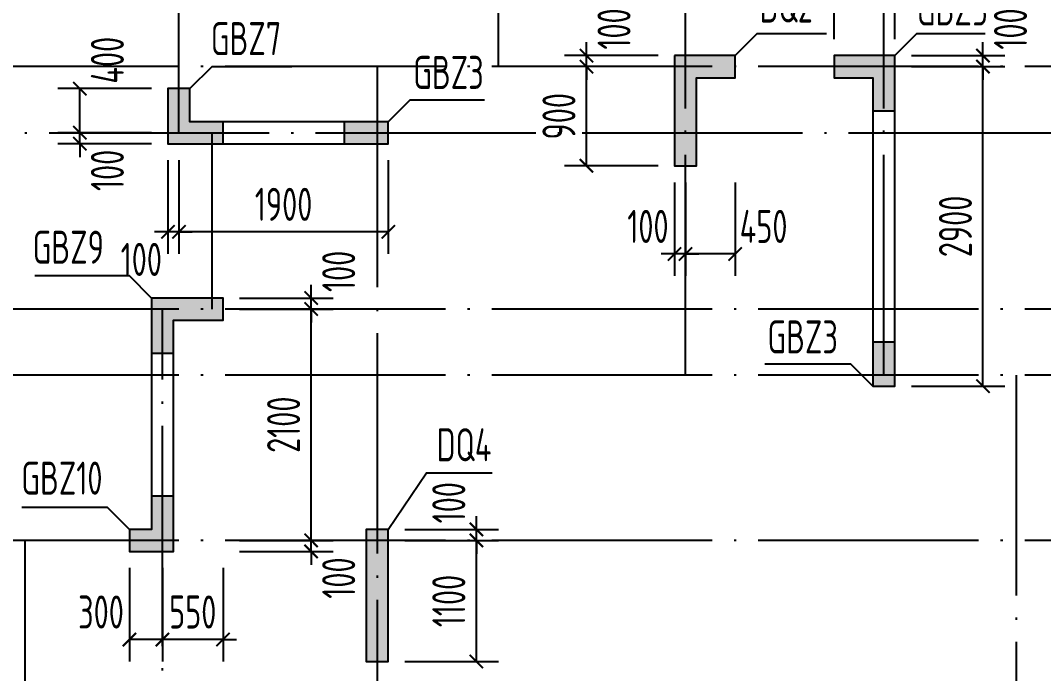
# Model space of a CAD drawing. Extents: x -1307975 to -76406, y -96289 to 379359.
# Drawn here: x -933502 to -924213, y 147894 to 153822 of the extents above; entities that cross this region are included whole.
import ezdxf
from ezdxf.enums import TextEntityAlignment as Align

# ---------------------------------------------------------------- set-up
doc = ezdxf.new("R2010")
doc.units = 0
doc.header["$LTSCALE"] = 1000
doc.linetypes.add('DOTE', pattern=[2.42, 2, -0.2, 0.02, -0.2])
doc.layers.get('0').update_dxf_attribs({"linetype": 'CONTINUOUS'})
doc.layers.get('DEFPOINTS').update_dxf_attribs({"linetype": 'CONTINUOUS'})
for name, color, linetype in [('A-DOTE', 10, 'DOTE'), ('S-Q墙实线', 6, 'CONTINUOUS'), ('S-Q墙标注', 3, 'CONTINUOUS'), ('S-X详图填充', 252, 'CONTINUOUS'), ('S-X详图实线', 4, 'CONTINUOUS'), ('S-Z柱编号', 6, 'CONTINUOUS')]:
    doc.layers.add(name, color=color, linetype=linetype)
doc.styles.add('TSSD_REIN', font='tssdeng.shx', dxfattribs={"width": 0.7, "height": 300, "bigfont": 'tssdchn.shx'})
doc.styles.add('结构文字', font='zstxt.shx', dxfattribs={"width": 0.7, "bigfont": 'zshz.shx'})
doc.dimstyles.new('STRUCK', dxfattribs={"dimtxt": 400, "dimasz": 121, "dimexe": 200, "dimexo": 150, "dimgap": 115, "dimtad": 1, "dimdec": 0, "dimdsep": 46, "dimtxsty": '结构文字', "dimblk": 'ARCHTICK', "dimcen": 400, "dimclrd": 3, "dimclre": 3, "dimclrt": 7, "dimadec": 0, "dimazin": 0, "dimtfac": 1, "dimtdec": 0, "dimtix": 1, "dimtmove": 2, "dimatfit": 3, "dimldrblk": '_DIMX', "dimfxl": 1, "dimtolj": 1, "dimtzin": 0, "dimarcsym": 0})

# ---------------------------------------------------------------- blocks, each defined once
blk = doc.blocks.new('20210726.16395156')
at = {"layer": 'A-DOTE'}
for p, q in [((43500, 13100.3), (43500, 18249.9)), ((46400, 13700), (46400, 18249.9)), ((48100, 10900), (48100, 18249.9)), ((49900, 10900), (49900, 18249.9)), ((55600, 13700), (3600, 13700)), ((45299.8, 13700), (45300, 3600)), ((3600, 13100.3), (55600, 13100.3)), ((43800, 11500), (43800, 13100)), ((55600, 11500), (3600, 11500)), ((43350, 3600.2), (43350, 11500)), ((55600, 10900), (3600, 10900)), ((51100, 10900), (51100, 3600)), ((55600, 9400), (3600, 9400)), ((42100, 9400), (42100, 3600))]:
    blk.add_line(p, q, dxfattribs=at)
blk = doc.blocks.new('_ArchTick')
at = {"color": 0, "linetype": 'ByBlock', "const_width": 0.15}
blk.add_lwpolyline([(-0.5, -0.5), (0.5, 0.5)], dxfattribs=at)
blk = doc.blocks.new('*D1490')
at = {"layer": 'DEFPOINTS', "color": 0, "transparency": 16777216}
for p in [(-925563, 153402.3), (-924763, 153402.3), (-925563, 150502.3)]:
    blk.add_point(p, dxfattribs=at)
at = {"layer": 'S-Q墙标注', "color": 3, "lineweight": -2, "transparency": 16777216}
for p, q in [((-925413, 153402.3), (-924563, 153402.3)), ((-924763, 150502.3), (-924763, 153402.3)), ((-925413, 150502.3), (-924563, 150502.3))]:
    blk.add_line(p, q, dxfattribs=at)
at = {"layer": 'S-Q墙标注', "color": 3, "lineweight": -2, "transparency": 16777216, "xscale": 121, "yscale": 121, "zscale": 121}
for p, rotation in [((-924763, 153402.3), 90), ((-924763, 150502.3), 270)]:
    blk.add_blockref('_ArchTick', p, dxfattribs=dict(at, rotation=rotation))
at = {"layer": 'S-Q墙标注', "color": 7, "transparency": 16777216, "insert": (-925013, 151952.3), "char_height": 300, "attachment_point": 5, "rotation": 90, "style": 'TSSD_REIN'}
blk.add_mtext('\\A1;2900', dxfattribs=at)
blk = doc.blocks.new('_DIMX')
blk.add_line((-150, 0), (150, 0))
at = {"const_width": 50}
blk.add_lwpolyline([(-70, -70), (70, 70)], dxfattribs=at)
blk = doc.blocks.new('*D1491')
at = {"layer": 'DEFPOINTS', "color": 0, "transparency": 16777216}
for p in [(-925563, 153502.3), (-924763, 153502.3), (-925563, 153402.3)]:
    blk.add_point(p, dxfattribs=at)
at = {"layer": 'S-Q墙标注', "color": 3, "lineweight": -2, "transparency": 16777216}
for p, q in [((-924763, 153502.3), (-924763, 153623.3)), ((-925413, 153502.3), (-924563, 153502.3)), ((-924763, 153402.3), (-924763, 153502.3)), ((-925413, 153402.3), (-924563, 153402.3)), ((-924763, 153402.3), (-924763, 153281.3))]:
    blk.add_line(p, q, dxfattribs=at)
at = {"layer": 'S-Q墙标注', "color": 3, "lineweight": -2, "transparency": 16777216, "xscale": 121, "yscale": 121, "zscale": 121}
for p, rotation in [((-924763, 153502.3), 270), ((-924763, 153402.3), 90)]:
    blk.add_blockref('_ArchTick', p, dxfattribs=dict(at, rotation=rotation))
at = {"layer": 'S-Q墙标注', "color": 7, "transparency": 16777216, "insert": (-924513, 153744.2), "char_height": 300, "attachment_point": 5, "rotation": 90, "style": 'TSSD_REIN'}
blk.add_mtext('\\A1;100', dxfattribs=at)
blk = doc.blocks.new('*D1492')
at = {"layer": 'DEFPOINTS', "color": 0, "transparency": 16777216}
for p in [(-925663, 154302.3), (-925663, 153502.3), (-925563, 153502.3)]:
    blk.add_point(p, dxfattribs=at)
at = {"layer": 'S-Q墙标注', "color": 3, "lineweight": -2, "transparency": 16777216}
for p, q in [((-925663, 153652.3), (-925663, 154502.3)), ((-925563, 153652.3), (-925563, 154502.3)), ((-925663, 154302.3), (-925784, 154302.3)), ((-925563, 154302.3), (-925663, 154302.3)), ((-925563, 154302.3), (-925442, 154302.3))]:
    blk.add_line(p, q, dxfattribs=at)
at = {"layer": 'S-Q墙标注', "color": 3, "lineweight": -2, "transparency": 16777216, "xscale": 121, "yscale": 121, "zscale": 121}
blk.add_blockref('_ArchTick', (-925663, 154302.3), dxfattribs=at)
at = {"layer": 'S-Q墙标注', "color": 3, "lineweight": -2, "transparency": 16777216, "xscale": 121, "yscale": 121, "zscale": 121, "rotation": 180}
blk.add_blockref('_ArchTick', (-925563, 154302.3), dxfattribs=at)
at = {"layer": 'S-Q墙标注', "color": 7, "transparency": 16777216, "insert": (-925321.1, 154552.3), "char_height": 300, "attachment_point": 5, "style": 'TSSD_REIN'}
blk.add_mtext('\\A1;100', dxfattribs=at)
blk = doc.blocks.new('*D1493')
at = {"layer": 'DEFPOINTS', "color": 0, "transparency": 16777216}
for p in [(-926113, 154302.3), (-926113, 153502.3), (-925663, 153502.3)]:
    blk.add_point(p, dxfattribs=at)
at = {"layer": 'S-Q墙标注', "color": 3, "lineweight": -2, "transparency": 16777216}
for p, q in [((-926113, 153652.3), (-926113, 154502.3)), ((-925663, 153652.3), (-925663, 154502.3)), ((-925663, 154302.3), (-926113, 154302.3))]:
    blk.add_line(p, q, dxfattribs=at)
at = {"layer": 'S-Q墙标注', "color": 3, "lineweight": -2, "transparency": 16777216, "xscale": 121, "yscale": 121, "zscale": 121, "rotation": 180}
blk.add_blockref('_ArchTick', (-926113, 154302.3), dxfattribs=at)
at = {"layer": 'S-Q墙标注', "color": 3, "lineweight": -2, "transparency": 16777216, "xscale": 121, "yscale": 121, "zscale": 121}
blk.add_blockref('_ArchTick', (-925663, 154302.3), dxfattribs=at)
at = {"layer": 'S-Q墙标注', "color": 7, "transparency": 16777216, "insert": (-926371.1, 154552.3), "char_height": 300, "attachment_point": 5, "style": 'TSSD_REIN'}
blk.add_mtext('\\A1;450', dxfattribs=at)
blk = doc.blocks.new('*D1494')
at = {"layer": 'DEFPOINTS', "color": 0, "transparency": 16777216}
for p in [(-928363, 153402.3), (-927563, 153402.3), (-927563, 152502.3)]:
    blk.add_point(p, dxfattribs=at)
at = {"layer": 'S-Q墙标注', "color": 3, "lineweight": -2, "transparency": 16777216}
for p, q in [((-927713, 153402.3), (-928563, 153402.3)), ((-928363, 152502.3), (-928363, 153402.3)), ((-927713, 152502.3), (-928563, 152502.3))]:
    blk.add_line(p, q, dxfattribs=at)
at = {"layer": 'S-Q墙标注', "color": 3, "lineweight": -2, "transparency": 16777216, "xscale": 121, "yscale": 121, "zscale": 121}
for p, rotation in [((-928363, 153402.3), 90), ((-928363, 152502.3), 270)]:
    blk.add_blockref('_ArchTick', p, dxfattribs=dict(at, rotation=rotation))
at = {"layer": 'S-Q墙标注', "color": 7, "transparency": 16777216, "insert": (-928613, 152952.3), "char_height": 300, "attachment_point": 5, "rotation": 90, "style": 'TSSD_REIN'}
blk.add_mtext('\\A1;900', dxfattribs=at)
blk = doc.blocks.new('*D1495')
at = {"layer": 'DEFPOINTS', "color": 0, "transparency": 16777216}
for p in [(-928363, 153502.3), (-927563, 153502.3), (-927563, 153402.3)]:
    blk.add_point(p, dxfattribs=at)
at = {"layer": 'S-Q墙标注', "color": 3, "lineweight": -2, "transparency": 16777216}
for p, q in [((-928363, 153502.3), (-928363, 153623.3)), ((-927713, 153502.3), (-928563, 153502.3)), ((-928363, 153402.3), (-928363, 153502.3)), ((-927713, 153402.3), (-928563, 153402.3)), ((-928363, 153402.3), (-928363, 153281.3))]:
    blk.add_line(p, q, dxfattribs=at)
at = {"layer": 'S-Q墙标注', "color": 3, "lineweight": -2, "transparency": 16777216, "xscale": 121, "yscale": 121, "zscale": 121}
for p, rotation in [((-928363, 153502.3), 270), ((-928363, 153402.3), 90)]:
    blk.add_blockref('_ArchTick', p, dxfattribs=dict(at, rotation=rotation))
at = {"layer": 'S-Q墙标注', "color": 7, "transparency": 16777216, "insert": (-928113, 153744.2), "char_height": 300, "attachment_point": 5, "rotation": 90, "style": 'TSSD_REIN'}
blk.add_mtext('\\A1;100', dxfattribs=at)
blk = doc.blocks.new('*D1496')
at = {"layer": 'DEFPOINTS', "color": 0, "transparency": 16777216}
for p in [(-927463, 152502.3), (-927013.1, 152502.3), (-927463, 151702.3)]:
    blk.add_point(p, dxfattribs=at)
at = {"layer": 'S-Q墙标注', "color": 3, "lineweight": -2, "transparency": 16777216}
for p, q in [((-927463, 152352.3), (-927463, 151502.3)), ((-927013.1, 152352.3), (-927013.1, 151502.3)), ((-927013.1, 151702.3), (-927463, 151702.3))]:
    blk.add_line(p, q, dxfattribs=at)
at = {"layer": 'S-Q墙标注', "color": 3, "lineweight": -2, "transparency": 16777216, "xscale": 121, "yscale": 121, "zscale": 121, "rotation": 180}
blk.add_blockref('_ArchTick', (-927463, 151702.3), dxfattribs=at)
at = {"layer": 'S-Q墙标注', "color": 3, "lineweight": -2, "transparency": 16777216, "xscale": 121, "yscale": 121, "zscale": 121}
blk.add_blockref('_ArchTick', (-927013.1, 151702.3), dxfattribs=at)
at = {"layer": 'S-Q墙标注', "color": 7, "transparency": 16777216, "insert": (-926755, 151952.3), "char_height": 300, "attachment_point": 5, "style": 'TSSD_REIN'}
blk.add_mtext('\\A1;450', dxfattribs=at)
blk = doc.blocks.new('*D1497')
at = {"layer": 'DEFPOINTS', "color": 0, "transparency": 16777216}
for p in [(-927563, 152502.3), (-927463, 152502.3), (-927563, 151702.3)]:
    blk.add_point(p, dxfattribs=at)
at = {"layer": 'S-Q墙标注', "color": 3, "lineweight": -2, "transparency": 16777216}
for p, q in [((-927563, 152352.3), (-927563, 151502.3)), ((-927463, 152352.3), (-927463, 151502.3)), ((-927563, 151702.3), (-927684, 151702.3)), ((-927463, 151702.3), (-927563, 151702.3)), ((-927463, 151702.3), (-927342, 151702.3))]:
    blk.add_line(p, q, dxfattribs=at)
at = {"layer": 'S-Q墙标注', "color": 3, "lineweight": -2, "transparency": 16777216, "xscale": 121, "yscale": 121, "zscale": 121}
blk.add_blockref('_ArchTick', (-927563, 151702.3), dxfattribs=at)
at = {"layer": 'S-Q墙标注', "color": 3, "lineweight": -2, "transparency": 16777216, "xscale": 121, "yscale": 121, "zscale": 121, "rotation": 180}
blk.add_blockref('_ArchTick', (-927463, 151702.3), dxfattribs=at)
at = {"layer": 'S-Q墙标注', "color": 7, "transparency": 16777216, "insert": (-927804.9, 151952.3), "char_height": 300, "attachment_point": 5, "style": 'TSSD_REIN'}
blk.add_mtext('\\A1;100', dxfattribs=at)
blk = doc.blocks.new('*D1498')
at = {"layer": 'DEFPOINTS', "color": 0, "transparency": 16777216}
for p in [(-932963, 152802.6), (-932163, 152802.6), (-932163, 152702.6)]:
    blk.add_point(p, dxfattribs=at)
at = {"layer": 'S-Q墙标注', "color": 3, "lineweight": -2, "transparency": 16777216}
for p, q in [((-932963, 152802.6), (-932963, 152923.6)), ((-932313, 152802.6), (-933163, 152802.6)), ((-932963, 152702.6), (-932963, 152802.6)), ((-932313, 152702.6), (-933163, 152702.6)), ((-932963, 152702.6), (-932963, 152581.6))]:
    blk.add_line(p, q, dxfattribs=at)
at = {"layer": 'S-Q墙标注', "color": 3, "lineweight": -2, "transparency": 16777216, "xscale": 121, "yscale": 121, "zscale": 121}
for p, rotation in [((-932963, 152802.6), 270), ((-932963, 152702.6), 90)]:
    blk.add_blockref('_ArchTick', p, dxfattribs=dict(at, rotation=rotation))
at = {"layer": 'S-Q墙标注', "color": 7, "transparency": 16777216, "insert": (-932713, 152460.7), "char_height": 300, "attachment_point": 5, "rotation": 90, "style": 'TSSD_REIN'}
blk.add_mtext('\\A1;100', dxfattribs=at)
blk = doc.blocks.new('*D1499')
at = {"layer": 'DEFPOINTS', "color": 0, "transparency": 16777216}
for p in [(-932963, 153202.6), (-932163, 153202.6), (-932163, 152802.6)]:
    blk.add_point(p, dxfattribs=at)
at = {"layer": 'S-Q墙标注', "color": 3, "lineweight": -2, "transparency": 16777216}
for p, q in [((-932313, 153202.6), (-933163, 153202.6)), ((-932963, 152802.6), (-932963, 153202.6)), ((-932313, 152802.6), (-933163, 152802.6))]:
    blk.add_line(p, q, dxfattribs=at)
at = {"layer": 'S-Q墙标注', "color": 3, "lineweight": -2, "transparency": 16777216, "xscale": 121, "yscale": 121, "zscale": 121}
for p, rotation in [((-932963, 153202.6), 90), ((-932963, 152802.6), 270)]:
    blk.add_blockref('_ArchTick', p, dxfattribs=dict(at, rotation=rotation))
at = {"layer": 'S-Q墙标注', "color": 7, "transparency": 16777216, "insert": (-932713, 153460.7), "char_height": 300, "attachment_point": 5, "rotation": 90, "style": 'TSSD_REIN'}
blk.add_mtext('\\A1;400', dxfattribs=at)
blk = doc.blocks.new('*D1500')
at = {"layer": 'DEFPOINTS', "color": 0, "transparency": 16777216}
for p in [(-932063, 152702.6), (-930163, 152702.6), (-932063, 151902.6)]:
    blk.add_point(p, dxfattribs=at)
at = {"layer": 'S-Q墙标注', "color": 3, "lineweight": -2, "transparency": 16777216}
for p, q in [((-932063, 152552.6), (-932063, 151702.6)), ((-930163, 152552.6), (-930163, 151702.6)), ((-930163, 151902.6), (-932063, 151902.6))]:
    blk.add_line(p, q, dxfattribs=at)
at = {"layer": 'S-Q墙标注', "color": 3, "lineweight": -2, "transparency": 16777216, "xscale": 121, "yscale": 121, "zscale": 121, "rotation": 180}
blk.add_blockref('_ArchTick', (-932063, 151902.6), dxfattribs=at)
at = {"layer": 'S-Q墙标注', "color": 3, "lineweight": -2, "transparency": 16777216, "xscale": 121, "yscale": 121, "zscale": 121}
blk.add_blockref('_ArchTick', (-930163, 151902.6), dxfattribs=at)
at = {"layer": 'S-Q墙标注', "color": 7, "transparency": 16777216, "insert": (-931113, 152152.6), "char_height": 300, "attachment_point": 5, "style": 'TSSD_REIN'}
blk.add_mtext('\\A1;1900', dxfattribs=at)
blk = doc.blocks.new('*D1501')
at = {"layer": 'DEFPOINTS', "color": 0, "transparency": 16777216}
for p in [(-932163, 152702.6), (-932063, 152702.6), (-932163, 151902.6)]:
    blk.add_point(p, dxfattribs=at)
at = {"layer": 'S-Q墙标注', "color": 3, "lineweight": -2, "transparency": 16777216}
for p, q in [((-932163, 152552.6), (-932163, 151702.6)), ((-932063, 152552.6), (-932063, 151702.6)), ((-932163, 151902.6), (-932284, 151902.6)), ((-932063, 151902.6), (-932163, 151902.6)), ((-932063, 151902.6), (-931942, 151902.6))]:
    blk.add_line(p, q, dxfattribs=at)
at = {"layer": 'S-Q墙标注', "color": 3, "lineweight": -2, "transparency": 16777216, "xscale": 121, "yscale": 121, "zscale": 121}
blk.add_blockref('_ArchTick', (-932163, 151902.6), dxfattribs=at)
at = {"layer": 'S-Q墙标注', "color": 3, "lineweight": -2, "transparency": 16777216, "xscale": 121, "yscale": 121, "zscale": 121, "rotation": 180}
blk.add_blockref('_ArchTick', (-932063, 151902.6), dxfattribs=at)
at = {"layer": 'S-Q墙标注', "color": 7, "transparency": 16777216, "insert": (-932404.9, 151652.6), "char_height": 300, "attachment_point": 5, "style": 'TSSD_REIN'}
blk.add_mtext('\\A1;100', dxfattribs=at)
blk = doc.blocks.new('*D1506')
at = {"layer": 'DEFPOINTS', "color": 0, "transparency": 16777216}
for p in [(-931662.9, 149102.3), (-930862.9, 149102.3), (-931662.9, 149002.3)]:
    blk.add_point(p, dxfattribs=at)
at = {"layer": 'S-Q墙标注', "color": 3, "lineweight": -2, "transparency": 16777216}
for p, q in [((-930862.9, 149102.3), (-930862.9, 149223.3)), ((-931512.9, 149102.3), (-930662.9, 149102.3)), ((-930862.9, 149002.3), (-930862.9, 149102.3)), ((-931512.9, 149002.3), (-930662.9, 149002.3)), ((-930862.9, 149002.3), (-930862.9, 148881.3))]:
    blk.add_line(p, q, dxfattribs=at)
at = {"layer": 'S-Q墙标注', "color": 3, "lineweight": -2, "transparency": 16777216, "xscale": 121, "yscale": 121, "zscale": 121}
for p, rotation in [((-930862.9, 149102.3), 270), ((-930862.9, 149002.3), 90)]:
    blk.add_blockref('_ArchTick', p, dxfattribs=dict(at, rotation=rotation))
at = {"layer": 'S-Q墙标注', "color": 7, "transparency": 16777216, "insert": (-930612.9, 148760.4), "char_height": 300, "attachment_point": 5, "rotation": 90, "style": 'TSSD_REIN'}
blk.add_mtext('\\A1;100', dxfattribs=at)
blk = doc.blocks.new('*D1507')
at = {"layer": 'DEFPOINTS', "color": 0, "transparency": 16777216}
for p in [(-931662.9, 151202.3), (-930862.9, 151202.3), (-931662.9, 149102.3)]:
    blk.add_point(p, dxfattribs=at)
at = {"layer": 'S-Q墙标注', "color": 3, "lineweight": -2, "transparency": 16777216}
for p, q in [((-931512.9, 151202.3), (-930662.9, 151202.3)), ((-930862.9, 149102.3), (-930862.9, 151202.3)), ((-931512.9, 149102.3), (-930662.9, 149102.3))]:
    blk.add_line(p, q, dxfattribs=at)
at = {"layer": 'S-Q墙标注', "color": 3, "lineweight": -2, "transparency": 16777216, "xscale": 121, "yscale": 121, "zscale": 121}
for p, rotation in [((-930862.9, 151202.3), 90), ((-930862.9, 149102.3), 270)]:
    blk.add_blockref('_ArchTick', p, dxfattribs=dict(at, rotation=rotation))
at = {"layer": 'S-Q墙标注', "color": 7, "transparency": 16777216, "insert": (-931112.9, 150152.3), "char_height": 300, "attachment_point": 5, "rotation": 90, "style": 'TSSD_REIN'}
blk.add_mtext('\\A1;2100', dxfattribs=at)
blk = doc.blocks.new('*D1508')
at = {"layer": 'DEFPOINTS', "color": 0, "transparency": 16777216}
for p in [(-931662.9, 151302.3), (-930862.9, 151302.3), (-931662.9, 151202.3)]:
    blk.add_point(p, dxfattribs=at)
at = {"layer": 'S-Q墙标注', "color": 3, "lineweight": -2, "transparency": 16777216}
for p, q in [((-930862.9, 151302.3), (-930862.9, 151423.3)), ((-931512.9, 151302.3), (-930662.9, 151302.3)), ((-930862.9, 151202.3), (-930862.9, 151302.3)), ((-931512.9, 151202.3), (-930662.9, 151202.3)), ((-930862.9, 151202.3), (-930862.9, 151081.3))]:
    blk.add_line(p, q, dxfattribs=at)
at = {"layer": 'S-Q墙标注', "color": 3, "lineweight": -2, "transparency": 16777216, "xscale": 121, "yscale": 121, "zscale": 121}
for p, rotation in [((-930862.9, 151302.3), 270), ((-930862.9, 151202.3), 90)]:
    blk.add_blockref('_ArchTick', p, dxfattribs=dict(at, rotation=rotation))
at = {"layer": 'S-Q墙标注', "color": 7, "transparency": 16777216, "insert": (-930612.9, 151544.2), "char_height": 300, "attachment_point": 5, "rotation": 90, "style": 'TSSD_REIN'}
blk.add_mtext('\\A1;100', dxfattribs=at)
blk = doc.blocks.new('*D1698')
at = {"layer": 'DEFPOINTS', "color": 0, "transparency": 16777216}
for p in [(-932213, 149002.3), (-931663, 149002.3), (-932213, 148202.3)]:
    blk.add_point(p, dxfattribs=at)
at = {"layer": 'S-Q墙标注', "color": 3, "lineweight": -2, "transparency": 16777216}
for p, q in [((-932213, 148852.3), (-932213, 148002.3)), ((-931663, 148852.3), (-931663, 148002.3)), ((-932213, 148202.3), (-932334, 148202.3)), ((-931663, 148202.3), (-932213, 148202.3)), ((-931663, 148202.3), (-931542, 148202.3))]:
    blk.add_line(p, q, dxfattribs=at)
at = {"layer": 'S-Q墙标注', "color": 3, "lineweight": -2, "transparency": 16777216, "xscale": 121, "yscale": 121, "zscale": 121}
blk.add_blockref('_ArchTick', (-932213, 148202.3), dxfattribs=at)
at = {"layer": 'S-Q墙标注', "color": 3, "lineweight": -2, "transparency": 16777216, "xscale": 121, "yscale": 121, "zscale": 121, "rotation": 180}
blk.add_blockref('_ArchTick', (-931663, 148202.3), dxfattribs=at)
at = {"layer": 'S-Q墙标注', "color": 7, "transparency": 16777216, "insert": (-931938, 148452.3), "char_height": 300, "attachment_point": 5, "style": 'TSSD_REIN'}
blk.add_mtext('\\A1;550', dxfattribs=at)
blk = doc.blocks.new('*D1699')
at = {"layer": 'DEFPOINTS', "color": 0, "transparency": 16777216}
for p in [(-932513, 149002.3), (-932213, 149002.3), (-932513, 148202.3)]:
    blk.add_point(p, dxfattribs=at)
at = {"layer": 'S-Q墙标注', "color": 3, "lineweight": -2, "transparency": 16777216}
for p, q in [((-932513, 148852.3), (-932513, 148002.3)), ((-932213, 148852.3), (-932213, 148002.3)), ((-932213, 148202.3), (-932513, 148202.3))]:
    blk.add_line(p, q, dxfattribs=at)
at = {"layer": 'S-Q墙标注', "color": 3, "lineweight": -2, "transparency": 16777216, "xscale": 121, "yscale": 121, "zscale": 121, "rotation": 180}
blk.add_blockref('_ArchTick', (-932513, 148202.3), dxfattribs=at)
at = {"layer": 'S-Q墙标注', "color": 3, "lineweight": -2, "transparency": 16777216, "xscale": 121, "yscale": 121, "zscale": 121}
blk.add_blockref('_ArchTick', (-932213, 148202.3), dxfattribs=at)
at = {"layer": 'S-Q墙标注', "color": 7, "transparency": 16777216, "insert": (-932771, 148452.3), "char_height": 300, "attachment_point": 5, "style": 'TSSD_REIN'}
blk.add_mtext('\\A1;300', dxfattribs=at)
blk = doc.blocks.new('*D1831')
at = {"layer": 'DEFPOINTS', "color": 0, "transparency": 16777216}
for p in [(-930163, 149102.3), (-929363, 149102.3), (-930163, 148002.3)]:
    blk.add_point(p, dxfattribs=at)
at = {"layer": 'S-Q墙标注', "color": 3, "lineweight": -2, "transparency": 16777216}
for p, q in [((-930013, 149102.3), (-929163, 149102.3)), ((-929363, 148002.3), (-929363, 149102.3)), ((-930013, 148002.3), (-929163, 148002.3))]:
    blk.add_line(p, q, dxfattribs=at)
at = {"layer": 'S-Q墙标注', "color": 3, "lineweight": -2, "transparency": 16777216, "xscale": 121, "yscale": 121, "zscale": 121}
for p, rotation in [((-929363, 149102.3), 90), ((-929363, 148002.3), 270)]:
    blk.add_blockref('_ArchTick', p, dxfattribs=dict(at, rotation=rotation))
at = {"layer": 'S-Q墙标注', "color": 7, "transparency": 16777216, "insert": (-929613, 148552.3), "char_height": 300, "attachment_point": 5, "rotation": 90, "style": 'TSSD_REIN'}
blk.add_mtext('\\A1;1100', dxfattribs=at)
blk = doc.blocks.new('*D1832')
at = {"layer": 'DEFPOINTS', "color": 0, "transparency": 16777216}
for p in [(-930163, 149202.3), (-929363, 149202.3), (-930163, 149102.3)]:
    blk.add_point(p, dxfattribs=at)
at = {"layer": 'S-Q墙标注', "color": 3, "lineweight": -2, "transparency": 16777216}
for p, q in [((-929363, 149202.3), (-929363, 149323.3)), ((-930013, 149202.3), (-929163, 149202.3)), ((-929363, 149102.3), (-929363, 149202.3)), ((-930013, 149102.3), (-929163, 149102.3)), ((-929363, 149102.3), (-929363, 148981.3))]:
    blk.add_line(p, q, dxfattribs=at)
at = {"layer": 'S-Q墙标注', "color": 3, "lineweight": -2, "transparency": 16777216, "xscale": 121, "yscale": 121, "zscale": 121}
for p, rotation in [((-929363, 149202.3), 270), ((-929363, 149102.3), 90)]:
    blk.add_blockref('_ArchTick', p, dxfattribs=dict(at, rotation=rotation))
at = {"layer": 'S-Q墙标注', "color": 7, "transparency": 16777216, "insert": (-929613, 149444.2), "char_height": 300, "attachment_point": 5, "rotation": 90, "style": 'TSSD_REIN'}
blk.add_mtext('\\A1;100', dxfattribs=at)

msp = doc.modelspace()

# ---------------------------------------------------------------- hatches: boundary and pattern name
at = {"layer": 'S-X详图填充'}
h = msp.add_hatch(color=256, dxfattribs=at)
h.dxf.hatch_style = 1
h.paths.add_polyline_path([(-927562.99, 153502.31), (-927562.99, 152502.31), (-927362.99, 152502.31), (-927362.99, 153302.31), (-927013.07, 153302.31), (-927013.07, 153502.31)])
h = msp.add_hatch(color=256, dxfattribs=at)
h.dxf.hatch_style = 1
h.paths.add_polyline_path([(-925762.97, 153002.31), (-925562.97, 153002.31), (-925562.97, 153502.31), (-926112.97, 153502.31), (-926112.97, 153302.31), (-925762.97, 153302.31)])
h = msp.add_hatch(color=256, dxfattribs=at)
h.dxf.hatch_style = 1
h.paths.add_polyline_path([(-931662.98, 152702.58), (-931662.98, 152902.58), (-931962.98, 152902.58), (-931962.98, 153202.58), (-932162.98, 153202.58), (-932162.98, 152702.58)])
h = msp.add_hatch(color=256, dxfattribs=at)
h.dxf.hatch_style = 1
h.paths.add_polyline_path([(-930562.98, 152902.58), (-930562.98, 152702.58), (-930162.98, 152702.58), (-930162.98, 152902.58)])
h = msp.add_hatch(color=256, dxfattribs=at)
h.dxf.hatch_style = 1
h.paths.add_polyline_path([(-932312.98, 150802.31), (-932112.98, 150802.31), (-932112.98, 151102.31), (-931663.1, 151102.31), (-931663.1, 151302.31), (-932312.98, 151302.31)])
h = msp.add_hatch(color=256, dxfattribs=at)
h.dxf.hatch_style = 1
h.paths.add_polyline_path([(-925562.97, 150902.31), (-925762.97, 150902.31), (-925762.97, 150502.31), (-925562.97, 150502.31)])
h = msp.add_hatch(color=256, dxfattribs=at)
h.dxf.hatch_style = 1
h.paths.add_polyline_path([(-932112.98, 149502.31), (-932312.98, 149502.31), (-932312.98, 149202.31), (-932512.98, 149202.31), (-932512.98, 149002.31), (-932112.98, 149002.31)])
h = msp.add_hatch(color=256, dxfattribs=at)
h.dxf.hatch_style = 1
h.paths.add_polyline_path([(-930362.99, 148002.31), (-930162.99, 148002.31), (-930162.99, 149202.31), (-930362.99, 149202.31)])

# ---------------------------------------------------------------- linework, layer by layer
at = {"layer": 'S-Q墙实线'}
for points in [[(-927562.99, 153502.31), (-927562.99, 152502.31), (-927362.99, 152502.31), (-927362.99, 153302.31), (-927013.07, 153302.31), (-927013.07, 153502.31)], [(-925562.97, 153502.31), (-926112.97, 153502.31), (-926112.97, 153302.31), (-925762.97, 153302.31), (-925762.97, 150502.31), (-925562.97, 150502.31)], [(-931962.98, 152902.58), (-931962.98, 153202.58), (-932162.98, 153202.58), (-932162.98, 152702.58), (-931763.1, 152702.58), (-930162.98, 152702.58), (-930162.98, 152902.58), (-931763.1, 152902.58)], [(-932312.98, 149202.31), (-932512.98, 149202.31), (-932512.98, 149002.31), (-932112.98, 149002.31), (-932112.98, 151102.31), (-931663.1, 151102.31), (-931663.1, 151302.31), (-932312.98, 151302.31)], [(-930162.99, 148002.31), (-930162.99, 149202.31), (-930362.99, 149202.31), (-930362.99, 148002.31)]]:
    msp.add_lwpolyline(points, close=True, dxfattribs=at)
at = {"layer": 'S-X详图实线'}
for points in [[(-927562.99, 153502.31), (-927562.99, 152502.31), (-927362.99, 152502.31), (-927362.99, 153302.31), (-927013.07, 153302.31), (-927013.07, 153502.31), (-927562.99, 153502.31)], [(-925762.97, 153002.31), (-925562.97, 153002.31), (-925562.97, 153502.31), (-926112.97, 153502.31), (-926112.97, 153302.31), (-925762.97, 153302.31), (-925762.97, 153002.31)], [(-931662.98, 152702.58), (-931662.98, 152902.58), (-931962.98, 152902.58), (-931962.98, 153202.58), (-932162.98, 153202.58), (-932162.98, 152702.58), (-931662.98, 152702.58)], [(-930562.98, 152902.58), (-930562.98, 152702.58), (-930162.98, 152702.58), (-930162.98, 152902.58), (-930562.98, 152902.58)], [(-932312.98, 150802.31), (-932112.98, 150802.31), (-932112.98, 151102.31), (-931663.1, 151102.31), (-931663.1, 151302.31), (-932312.98, 151302.31), (-932312.98, 150802.31)], [(-925562.97, 150902.31), (-925762.97, 150902.31), (-925762.97, 150502.31), (-925562.97, 150502.31), (-925562.97, 150902.31)], [(-932112.98, 149502.31), (-932312.98, 149502.31), (-932312.98, 149202.31), (-932512.98, 149202.31), (-932512.98, 149002.31), (-932112.98, 149002.31), (-932112.98, 149502.31)], [(-930362.99, 148002.31), (-930162.99, 148002.31), (-930162.99, 149202.31), (-930362.99, 149202.31), (-930362.99, 148002.31)]]:
    msp.add_lwpolyline(points, close=True, dxfattribs=at)
at = {"layer": 'S-Z柱编号', "color": 7}
for points in [[(-927013.07, 153502.31), (-926813.07, 153702.31), (-926184.65, 153702.31)], [(-925562.99, 153502.31), (-925362.99, 153702.31), (-924742.9, 153702.31)], [(-931962.98, 153202.58), (-931762.98, 153402.58), (-931038.37, 153402.58)], [(-930162.98, 152902.58), (-929962.98, 153102.58), (-929288.58, 153102.58)], [(-932312.98, 151302.31), (-932512.98, 151502.31), (-933370.96, 151502.31)], [(-925762.99, 150502.31), (-925962.99, 150702.31), (-926742.9, 150702.31)], [(-930162.99, 149202.31), (-929816.93, 149716.75), (-929219.42, 149716.75)], [(-932512.98, 149202.31), (-932712.98, 149402.31), (-933488.3, 149402.31)]]:
    msp.add_lwpolyline(points, dxfattribs=at)

# ---------------------------------------------------------------- block references
at = {"layer": 'A-DOTE'}
msp.add_blockref('20210726.16395156', (-975562.98, 139702.26), dxfattribs=at)

# ---------------------------------------------------------------- texts
at = {"layer": 'S-Z柱编号', "color": 7, "style": 'TSSD_REIN', "width": 0.7}
for s, p in [('DQ2', (-926792.09, 153713.11)), ('GBZ5', (-925363.15, 153686)), ('GBZ7', (-931773.72, 153416.8)), ('GBZ3', (-929936.16, 153109.72)), ('GBZ9', (-933391.63, 151523.53)), ('GBZ3', (-926719.73, 150709.49)), ('DQ4', (-929724.33, 149730.45)), ('GBZ10', (-933494.22, 149427.29))]:
    msp.add_text(s, height=300, dxfattribs=at).set_placement(p, align=Align.BOTTOM_LEFT)

# ---------------------------------------------------------------- dimensions: what is measured, and where the dimension line sits
at = {"layer": 'S-Q墙标注'}
for base, p1, p2, angle, picture, middle in [((-926112.99, 154302.31), (-925662.98, 153502.31), (-926112.99, 153502.31), 180, '*D1493', (-926371.06, 154552.31)), ((-925662.98, 154302.31), (-925562.99, 153502.31), (-925662.98, 153502.31), 180, '*D1492', (-925321.06, 154552.31)), ((-928362.99, 153502.31), (-927562.99, 153402.31), (-927562.99, 153502.31), 90, '*D1495', (-928112.99, 153744.23)), ((-924762.99, 153502.31), (-925562.99, 153402.31), (-925562.99, 153502.31), 90, '*D1491', (-924512.99, 153744.23)), ((-932962.97, 153202.58), (-932162.97, 152802.58), (-932162.97, 153202.58), 90, '*D1499', (-932712.97, 153460.66)), ((-932962.97, 152802.58), (-932162.97, 152702.58), (-932162.97, 152802.58), 90, '*D1498', (-932712.97, 152460.66)), ((-932162.97, 151902.58), (-932062.98, 152702.58), (-932162.97, 152702.58), 180, '*D1501', (-932404.9, 151652.58)), ((-927562.99, 151702.31), (-927462.98, 152502.31), (-927562.99, 152502.31), 180, '*D1497', (-927804.91, 151952.31)), ((-927462.98, 151702.31), (-927013.07, 152502.31), (-927462.98, 152502.31), 180, '*D1496', (-926754.99, 151952.31)), ((-930862.91, 151302.31), (-931662.91, 151202.31), (-931662.91, 151302.31), 90, '*D1508', (-930612.91, 151544.23)), ((-929362.99, 149202.31), (-930162.99, 149102.31), (-930162.99, 149202.31), 90, '*D1832', (-929612.99, 149444.23)), ((-930862.91, 149102.31), (-931662.91, 149002.31), (-931662.91, 149102.31), 90, '*D1506', (-930612.91, 148760.39)), ((-932512.97, 148202.29), (-932212.97, 149002.29), (-932512.97, 149002.29), 180, '*D1699', (-932771.04, 148452.29))]:
    dim = msp.add_linear_dim(base=base, p1=p1, p2=p2, angle=angle, dimstyle='STRUCK', override={"dimtxt": 300, "dimgap": 100, "dimtxsty": 'TSSD_REIN'}, dxfattribs=at)
    dim.commit()
    dim.dimension.update_dxf_attribs({"geometry": picture, "text_midpoint": middle, "dimtype": 160})
for base, p1, p2, angle, picture, middle in [((-928362.99, 153402.31), (-927562.99, 152502.31), (-927562.99, 153402.31), 90, '*D1494', (-928612.99, 152952.31)), ((-924762.99, 153402.31), (-925562.99, 150502.31), (-925562.99, 153402.31), 90, '*D1490', (-925012.99, 151952.31)), ((-932062.98, 151902.58), (-930162.98, 152702.58), (-932062.98, 152702.58), 180, '*D1500', (-931112.98, 152152.58)), ((-930862.91, 151202.31), (-931662.91, 149102.31), (-931662.91, 151202.31), 90, '*D1507', (-931112.91, 150152.31)), ((-929362.99, 149102.31), (-930162.99, 148002.31), (-930162.99, 149102.31), 90, '*D1831', (-929612.99, 148552.31)), ((-932212.97, 148202.29), (-931662.98, 149002.29), (-932212.97, 149002.29), 180, '*D1698', (-931937.97, 148452.29))]:
    dim = msp.add_linear_dim(base=base, p1=p1, p2=p2, angle=angle, dimstyle='STRUCK', override={"dimtxt": 300, "dimgap": 100, "dimtxsty": 'TSSD_REIN'}, dxfattribs=at)
    dim.commit()
    dim.dimension.update_dxf_attribs({"geometry": picture, "text_midpoint": middle})

doc.saveas('drawing.dxf')
